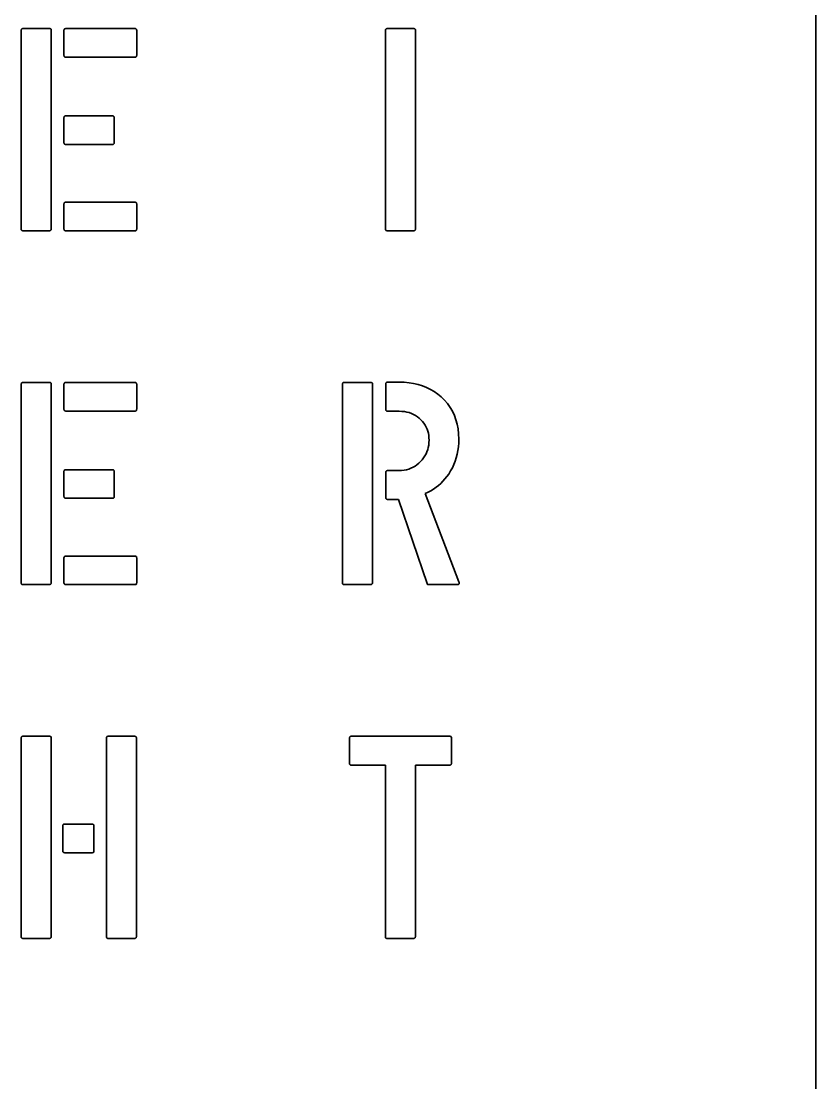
# Model space of a CAD drawing. Extents: x 10 to 410, y -69 to 348.
# Drawn here: x 331.4 to 410, y 36.7 to 141.7 of the extents above; entities that cross this region are included whole.
import ezdxf

# ---------------------------------------------------------------- set-up
doc = ezdxf.new("R2010")
doc.units = 0

msp = doc.modelspace()

# ---------------------------------------------------------------- linework, layer by layer
at = {"color": 7, "lineweight": 35}
msp.add_line((410, -51.5), (410, 348.5), dxfattribs=at)
at = {"color": 7, "lineweight": 35, "ltscale": 0.000951}
for p, q in [((331.350006, 140.800003), (331.351715, 140.837997)), ((335.578583, 140.800003), (335.580292, 140.837997)), ((342.578583, 141), (342.616577, 140.998291)), ((367.399994, 140.800003), (367.401703, 140.837997)), ((335.580292, 138.33342), (335.578583, 138.371429)), ((340.350006, 132.371429), (340.388, 132.36972)), ((335.578583, 132.171432), (335.580292, 132.209427)), ((335.580292, 129.704849), (335.578583, 129.742859)), ((335.578583, 123.628571), (335.580292, 123.666565)), ((342.578583, 123.828568), (342.616577, 123.826859)), ((334.159424, 121.001999), (334.121429, 121)), ((334.321442, 121.199997), (334.319427, 121.162003)), ((335.580292, 121.162003), (335.578583, 121.199997)), ((370.209412, 121.001999), (370.171417, 121)), ((370.371429, 121.199997), (370.369446, 121.162003)), ((331.350006, 105.800003), (331.351715, 105.837997)), ((335.578583, 105.800003), (335.580292, 105.837997)), ((342.578583, 106), (342.616577, 105.998291)), ((363.149994, 105.800003), (363.151703, 105.837997)), ((367.597717, 106.026566), (367.635712, 106.02858)), ((335.580292, 103.33342), (335.578583, 103.371429)), ((367.437683, 103.304855), (367.435699, 103.34285)), ((367.635712, 103.142853), (367.597717, 103.144852)), ((335.578583, 97.171432), (335.580292, 97.209427)), ((340.350006, 97.371429), (340.388, 97.36972)), ((367.597717, 97.283707), (367.635712, 97.285721)), ((335.580292, 94.704849), (335.578583, 94.742859)), ((367.437683, 94.590576), (367.435699, 94.628571)), ((367.635712, 94.428574), (367.597717, 94.430573)), ((335.578583, 88.628571), (335.580292, 88.666565)), ((342.578583, 88.828568), (342.616577, 88.826859)), ((334.321411, 86.199997), (334.319427, 86.162003)), ((335.580292, 86.162003), (335.578583, 86.199997)), ((366.121399, 86.199997), (366.119446, 86.162003)), ((331.549988, 86), (331.511993, 86.001709)), ((334.159424, 86.001999), (334.121429, 86)), ((363.349976, 86), (363.311981, 86.001709)), ((365.959412, 86.001999), (365.921417, 86)), ((331.350006, 70.800003), (331.351715, 70.837997)), ((339.778564, 70.800003), (339.780273, 70.837997)), ((363.850006, 70.800003), (363.851715, 70.837997)), ((373.93573, 68.34285), (373.933716, 68.304855)), ((364.049988, 68.142853), (364.011993, 68.144577)), ((373.773712, 68.144852), (373.735718, 68.142853)), ((335.464264, 62.114288), (335.466003, 62.152283)), ((338.350006, 62.314285), (338.388, 62.312576)), ((335.466003, 59.64772), (335.464264, 59.685715)), ((331.549988, 51), (331.511993, 51.001709)), ((334.159424, 51.001999), (334.121429, 51)), ((334.321411, 51.199997), (334.319427, 51.162003)), ((342.75, 51.199997), (342.747986, 51.162003)), ((367.592865, 51), (367.554871, 51.001709)), ((370.364288, 51.199997), (370.362305, 51.162003))]:
    msp.add_line(p, q, dxfattribs=at)
at = {"color": 7, "lineweight": 35, "ltscale": 0.490714}
for p, q in [((331.350006, 121.171432), (331.350006, 140.800003)), ((367.399994, 121.171432), (367.399994, 140.800003)), ((331.350006, 86.171432), (331.350006, 105.800003)), ((363.149994, 86.171432), (363.149994, 105.800003)), ((331.350006, 51.171432), (331.350006, 70.800003)), ((339.778564, 51.171432), (339.778564, 70.800003))]:
    msp.add_line(p, q, dxfattribs=at)
at = {"color": 7, "lineweight": 35, "ltscale": 0.00086}
for p, q in [((331.351715, 140.837997), (331.356873, 140.871994)), ((335.580292, 140.837997), (335.585449, 140.871994)), ((342.616577, 140.998291), (342.650574, 140.993149)), ((367.401703, 140.837997), (367.40686, 140.871994)), ((335.585449, 138.299423), (335.580292, 138.33342)), ((340.388, 132.36972), (340.421997, 132.364578)), ((335.580292, 132.209427), (335.585449, 132.243423)), ((335.585449, 129.670853), (335.580292, 129.704849)), ((335.580292, 123.666565), (335.585449, 123.700577)), ((342.616577, 123.826859), (342.650574, 123.821716)), ((331.511993, 121.001709), (331.477997, 121.006851)), ((335.585449, 121.128006), (335.580292, 121.162003)), ((367.562012, 121.001709), (367.528015, 121.006851)), ((331.351715, 105.837997), (331.356873, 105.871994)), ((335.580292, 105.837997), (335.585419, 105.871994)), ((342.616577, 105.998291), (342.650574, 105.993149)), ((363.151703, 105.837997), (363.15686, 105.871994)), ((335.585419, 103.299423), (335.580292, 103.33342)), ((335.580292, 97.209427), (335.585419, 97.243423)), ((340.388, 97.36972), (340.421997, 97.364578)), ((335.585419, 94.670853), (335.580292, 94.704849)), ((335.580292, 88.666565), (335.585419, 88.700577)), ((342.616577, 88.826859), (342.650574, 88.821716)), ((335.585419, 86.128006), (335.580292, 86.162003)), ((331.511993, 86.001709), (331.477997, 86.006851)), ((363.311981, 86.001709), (363.277985, 86.006851)), ((331.351715, 70.837997), (331.356842, 70.871994)), ((339.780273, 70.837997), (339.785431, 70.871994)), ((363.851715, 70.837997), (363.856873, 70.871994)), ((364.011993, 68.144577), (363.977997, 68.149719)), ((335.466003, 62.152283), (335.47113, 62.186279)), ((338.388, 62.312576), (338.421997, 62.307434)), ((335.47113, 59.613708), (335.466003, 59.64772)), ((331.511993, 51.001709), (331.477997, 51.006851)), ((339.940552, 51.001709), (339.906555, 51.006851)), ((367.554871, 51.001709), (367.520874, 51.006851))]:
    msp.add_line(p, q, dxfattribs=at)
at = {"color": 7, "lineweight": 35, "ltscale": 0.00078}
for p, q in [((331.356873, 140.871994), (331.365448, 140.901993)), ((335.585449, 140.871994), (335.593994, 140.901993)), ((342.650574, 140.993149), (342.680573, 140.984573)), ((367.40686, 140.871994), (367.415405, 140.901993)), ((335.593994, 138.269424), (335.585449, 138.299423)), ((335.585449, 132.243423), (335.593994, 132.273422)), ((335.593994, 129.640854), (335.585449, 129.670853)), ((335.585449, 123.700577), (335.593994, 123.730576)), ((342.650574, 123.821716), (342.680573, 123.813141)), ((331.477997, 121.006851), (331.447998, 121.015427)), ((335.593994, 121.098007), (335.585449, 121.128006)), ((331.356873, 105.871994), (331.365417, 105.901993)), ((335.585419, 105.871994), (335.593994, 105.901993)), ((342.650574, 105.993149), (342.680573, 105.984573)), ((363.15686, 105.871994), (363.165405, 105.901993)), ((335.593994, 103.269424), (335.585419, 103.299423)), ((335.585419, 97.243423), (335.593994, 97.273422)), ((335.593994, 94.640854), (335.585419, 94.670853)), ((335.585419, 88.700577), (335.593994, 88.730576)), ((342.650574, 88.821716), (342.680573, 88.813141)), ((335.593994, 86.098007), (335.585419, 86.128006)), ((331.477997, 86.006851), (331.447998, 86.015427)), ((363.277985, 86.006851), (363.247986, 86.015427)), ((331.356842, 70.871994), (331.365417, 70.901993)), ((339.785431, 70.871994), (339.794006, 70.901993)), ((363.856873, 70.871994), (363.865417, 70.901993)), ((363.977997, 68.149719), (363.947998, 68.158279)), ((335.47113, 62.186279), (335.479706, 62.216293)), ((338.421997, 62.307434), (338.451996, 62.298859)), ((335.479706, 59.58371), (335.47113, 59.613708)), ((331.477997, 51.006851), (331.447998, 51.015427))]:
    msp.add_line(p, q, dxfattribs=at)
at = {"color": 7, "lineweight": 35, "ltscale": 0.000716}
for p, q in [((331.365448, 140.901993), (331.377441, 140.927994)), ((335.593994, 140.901993), (335.606018, 140.927994)), ((367.415405, 140.901993), (367.427429, 140.927994)), ((335.606018, 138.243423), (335.593994, 138.269424)), ((340.452026, 132.356003), (340.478027, 132.343994)), ((335.593994, 132.273422), (335.606018, 132.299423)), ((335.606018, 129.614853), (335.593994, 129.640854)), ((335.593994, 123.730576), (335.606018, 123.756577)), ((331.447998, 121.015427), (331.421997, 121.027435)), ((335.606018, 121.072006), (335.593994, 121.098007)), ((367.497986, 121.015427), (367.471985, 121.027435)), ((331.365417, 105.901993), (331.377411, 105.927994)), ((335.593994, 105.901993), (335.605988, 105.927994)), ((342.680573, 105.984573), (342.706573, 105.97258)), ((363.165405, 105.901993), (363.177429, 105.927994)), ((335.605988, 103.243423), (335.593994, 103.269424)), ((335.593994, 97.273422), (335.605988, 97.299423)), ((340.452026, 97.356003), (340.478027, 97.343994)), ((335.605988, 94.614853), (335.593994, 94.640854)), ((335.593994, 88.730576), (335.605988, 88.756577)), ((342.680573, 88.813141), (342.706573, 88.801147)), ((331.447998, 86.015427), (331.421997, 86.027435)), ((335.605988, 86.072006), (335.593994, 86.098007)), ((363.247986, 86.015427), (363.221985, 86.027435)), ((331.365417, 70.901993), (331.377411, 70.927994)), ((339.794006, 70.901993), (339.806, 70.927994)), ((363.865417, 70.901993), (363.877441, 70.927994)), ((363.947998, 68.158279), (363.921997, 68.170288)), ((338.451996, 62.298859), (338.477997, 62.28685)), ((335.491699, 59.557709), (335.479706, 59.58371)), ((331.447998, 51.015427), (331.421997, 51.027435)), ((339.876587, 51.015427), (339.850586, 51.027435)), ((367.490845, 51.015427), (367.464844, 51.027435))]:
    msp.add_line(p, q, dxfattribs=at)
at = {"color": 7, "lineweight": 35, "ltscale": 0.000672}
for p, q in [((331.377441, 140.927994), (331.392853, 140.949997)), ((335.606018, 140.927994), (335.621429, 140.949997)), ((367.427429, 140.927994), (367.442871, 140.949997)), ((335.621429, 138.22142), (335.606018, 138.243423)), ((335.606018, 132.299423), (335.621429, 132.321426)), ((335.621429, 129.59285), (335.606018, 129.614853)), ((331.421997, 121.027435), (331.399994, 121.042862)), ((335.621429, 121.050003), (335.606018, 121.072006)), ((331.377411, 105.927994), (331.392853, 105.949997)), ((335.605988, 105.927994), (335.621429, 105.949997)), ((342.706573, 105.97258), (342.728577, 105.957138)), ((363.177429, 105.927994), (363.192841, 105.949997)), ((335.621429, 103.22142), (335.605988, 103.243423)), ((335.605988, 97.299423), (335.621429, 97.321426)), ((335.621429, 94.59285), (335.605988, 94.614853)), ((335.605988, 88.756577), (335.621429, 88.778564)), ((342.706573, 88.801147), (342.728577, 88.785721)), ((331.421997, 86.027435), (331.399994, 86.042862)), ((335.621429, 86.050003), (335.605988, 86.072006)), ((331.377411, 70.927994), (331.392853, 70.949997)), ((339.806, 70.927994), (339.821411, 70.949997)), ((363.877441, 70.927994), (363.892853, 70.949997)), ((335.491699, 62.242279), (335.507141, 62.264282)), ((338.477997, 62.28685), (338.5, 62.271423)), ((335.507141, 59.535721), (335.491699, 59.557709)), ((331.421997, 51.027435), (331.399994, 51.042862)), ((339.850586, 51.027435), (339.828552, 51.042862))]:
    msp.add_line(p, q, dxfattribs=at)
at = {"color": 7, "lineweight": 35, "ltscale": 0.000652}
for p, q in [((331.392853, 140.949997), (331.411713, 140.968002)), ((335.621429, 140.949997), (335.640289, 140.968002)), ((342.728577, 140.957138), (342.746582, 140.938278)), ((367.442871, 140.949997), (367.461731, 140.968002)), ((335.640289, 138.20343), (335.621429, 138.22142)), ((335.621429, 132.321426), (335.640289, 132.339432)), ((340.5, 132.328568), (340.518005, 132.309708)), ((335.640289, 129.57486), (335.621429, 129.59285)), ((335.621429, 123.778564), (335.640289, 123.79657)), ((342.728577, 123.785721), (342.746582, 123.766861)), ((335.640289, 121.031998), (335.621429, 121.050003)), ((367.450012, 121.042862), (367.432007, 121.061722)), ((331.392853, 105.949997), (331.411713, 105.968002)), ((335.621429, 105.949997), (335.640289, 105.968002)), ((342.728577, 105.957138), (342.746582, 105.938278)), ((363.192841, 105.949997), (363.211731, 105.968002)), ((335.640289, 103.20343), (335.621429, 103.22142)), ((335.621429, 97.321426), (335.640289, 97.339432)), ((340.5, 97.328568), (340.518005, 97.309708)), ((335.640289, 94.57486), (335.621429, 94.59285)), ((335.621429, 88.778564), (335.640289, 88.79657)), ((342.728577, 88.785721), (342.746582, 88.766861)), ((331.399994, 86.042862), (331.381989, 86.061722)), ((335.640289, 86.031998), (335.621429, 86.050003)), ((363.200012, 86.042862), (363.182007, 86.061722)), ((331.392853, 70.949997), (331.411713, 70.968002)), ((339.821411, 70.949997), (339.840271, 70.968002)), ((363.892853, 70.949997), (363.911743, 70.968002)), ((363.900024, 68.185715), (363.882019, 68.204575)), ((335.507141, 62.264282), (335.526001, 62.282288)), ((338.5, 62.271423), (338.518005, 62.252579)), ((335.526001, 59.517715), (335.507141, 59.535721)), ((331.399994, 51.042862), (331.381989, 51.061722)), ((367.442871, 51.042862), (367.424866, 51.061722))]:
    msp.add_line(p, q, dxfattribs=at)
at = {"color": 7, "lineweight": 35, "ltscale": 0.000658}
for p, q in [((331.411713, 140.968002), (331.43399, 140.981995)), ((335.640289, 140.968002), (335.662567, 140.981995)), ((342.746582, 140.938278), (342.76059, 140.916)), ((367.461731, 140.968002), (367.484009, 140.981995)), ((335.662567, 138.189423), (335.640289, 138.20343)), ((335.640289, 132.339432), (335.662567, 132.353424)), ((340.518005, 132.309708), (340.532013, 132.28743)), ((335.662567, 129.560852), (335.640289, 129.57486)), ((335.640289, 123.79657), (335.662567, 123.810577)), ((342.746582, 123.766861), (342.76059, 123.744568)), ((331.382019, 121.061722), (331.368011, 121.084)), ((335.662567, 121.018005), (335.640289, 121.031998)), ((367.432007, 121.061722), (367.417969, 121.084)), ((331.411713, 105.968002), (331.43399, 105.981995)), ((335.640289, 105.968002), (335.662567, 105.981995)), ((342.746582, 105.938278), (342.76059, 105.916)), ((363.211731, 105.968002), (363.234009, 105.981995)), ((335.662567, 103.189423), (335.640289, 103.20343)), ((335.640289, 97.339432), (335.662567, 97.353424)), ((340.518005, 97.309708), (340.532013, 97.28743)), ((335.662567, 94.560852), (335.640289, 94.57486)), ((335.640289, 88.79657), (335.662567, 88.810577)), ((342.746582, 88.766861), (342.76059, 88.744568)), ((331.381989, 86.061722), (331.367981, 86.084)), ((335.662567, 86.018005), (335.640289, 86.031998)), ((363.182007, 86.061722), (363.167969, 86.084)), ((331.411713, 70.968002), (331.43399, 70.981995)), ((339.840271, 70.968002), (339.862549, 70.981995)), ((363.911743, 70.968002), (363.934021, 70.981995)), ((363.882019, 68.204575), (363.867981, 68.226852)), ((335.526001, 62.282288), (335.548279, 62.29628)), ((338.518005, 62.252579), (338.531982, 62.230286)), ((335.548279, 59.503708), (335.526001, 59.517715)), ((331.381989, 51.061722), (331.367981, 51.084)), ((339.810577, 51.061722), (339.79657, 51.084)), ((367.424866, 51.061722), (367.410858, 51.084))]:
    msp.add_line(p, q, dxfattribs=at)
at = {"color": 7, "lineweight": 35, "ltscale": 0.00069}
for p, q in [((331.43399, 140.981995), (331.459717, 140.992004)), ((335.662567, 140.981995), (335.688293, 140.992004)), ((335.688293, 138.179428), (335.662567, 138.189423)), ((335.662567, 132.353424), (335.688293, 132.363434)), ((340.532013, 132.28743), (340.542023, 132.261719)), ((335.688293, 129.550858), (335.662567, 129.560852)), ((335.662567, 123.810577), (335.688293, 123.820572)), ((331.368011, 121.084), (331.358002, 121.109711)), ((335.688293, 121.007996), (335.662567, 121.018005)), ((331.43399, 105.981995), (331.459717, 105.992004)), ((335.662567, 105.981995), (335.688293, 105.992004)), ((335.688293, 103.179428), (335.662567, 103.189423)), ((335.662567, 97.353424), (335.688293, 97.363434)), ((340.532013, 97.28743), (340.542023, 97.261719)), ((335.688293, 94.550858), (335.662567, 94.560852)), ((335.662567, 88.810577), (335.688293, 88.820572)), ((335.688293, 86.007996), (335.662567, 86.018005)), ((331.43399, 70.981995), (331.459717, 70.992004)), ((339.862549, 70.981995), (339.888275, 70.992004)), ((363.867981, 68.226852), (363.858002, 68.252579)), ((338.531982, 62.230286), (338.541992, 62.204575)), ((339.79657, 51.084), (339.78656, 51.109711)), ((367.410858, 51.084), (367.400848, 51.109711))]:
    msp.add_line(p, q, dxfattribs=at)
at = {"color": 7, "lineweight": 35, "ltscale": 0.000744}
for p, q in [((331.459717, 140.992004), (331.488861, 140.998001)), ((335.688293, 140.992004), (335.717438, 140.998001)), ((342.770569, 140.890289), (342.776611, 140.861145)), ((367.509705, 140.992004), (367.538849, 140.998001)), ((335.717438, 138.173431), (335.688293, 138.179428)), ((335.688293, 132.363434), (335.717438, 132.369431)), ((340.542023, 132.261719), (340.548035, 132.232574)), ((335.717438, 129.544861), (335.688293, 129.550858)), ((335.688293, 123.820572), (335.717438, 123.826569)), ((342.770569, 123.718857), (342.776611, 123.689713)), ((331.358002, 121.109711), (331.35199, 121.138855)), ((335.717438, 121.001999), (335.688293, 121.007996)), ((367.40799, 121.109711), (367.401978, 121.138855)), ((331.459717, 105.992004), (331.488861, 105.998001)), ((342.770569, 105.890289), (342.776581, 105.861145)), ((363.259705, 105.992004), (363.288849, 105.998001)), ((340.542023, 97.261719), (340.548035, 97.232574)), ((342.770569, 88.718857), (342.776581, 88.689713)), ((331.358002, 86.109711), (331.35199, 86.138855)), ((363.15799, 86.109711), (363.151978, 86.138855)), ((331.459717, 70.992004), (331.488861, 70.998001)), ((339.888275, 70.992004), (339.917419, 70.998001)), ((363.959717, 70.992004), (363.988861, 70.998001)), ((363.858002, 68.252579), (363.85199, 68.281708)), ((335.573975, 62.30629), (335.603119, 62.312286)), ((338.541992, 62.204575), (338.548004, 62.17543)), ((335.603119, 59.487717), (335.573975, 59.493713)), ((331.358002, 51.109711), (331.35199, 51.138855)), ((339.78656, 51.109711), (339.780579, 51.138855)), ((367.400848, 51.109711), (367.394836, 51.138855))]:
    msp.add_line(p, q, dxfattribs=at)
at = {"color": 7, "lineweight": 35, "ltscale": 0.000816}
for p, q in [((331.488861, 140.998001), (331.521423, 141)), ((334.149994, 141), (334.182587, 140.998566)), ((335.717438, 140.998001), (335.75, 141)), ((342.776611, 140.861145), (342.778564, 140.828568)), ((367.538849, 140.998001), (367.571411, 141)), ((335.75, 138.171432), (335.717438, 138.173431)), ((335.717438, 132.369431), (335.75, 132.371429)), ((340.548035, 132.232574), (340.550018, 132.199997)), ((335.75, 129.542862), (335.717438, 129.544861)), ((335.717438, 123.826569), (335.75, 123.828568)), ((342.776611, 123.689713), (342.778564, 123.65715)), ((331.35199, 121.138855), (331.350006, 121.171432)), ((335.75, 121), (335.717438, 121.001999)), ((367.401978, 121.138855), (367.399994, 121.171432)), ((331.488861, 105.998001), (331.521423, 106)), ((334.149994, 106), (334.182587, 105.998566)), ((335.717407, 105.998001), (335.75, 106)), ((342.776581, 105.861145), (342.778564, 105.828568)), ((363.288849, 105.998001), (363.321411, 106)), ((335.75, 103.171432), (335.717407, 103.173431)), ((335.717407, 97.369431), (335.75, 97.371429)), ((340.548035, 97.232574), (340.549988, 97.199997)), ((335.75, 94.542862), (335.717407, 94.544861)), ((335.717407, 88.826569), (335.75, 88.828568)), ((342.776581, 88.689713), (342.778564, 88.65715)), ((331.35199, 86.138855), (331.350006, 86.171432)), ((363.151978, 86.138855), (363.149994, 86.171432)), ((335.75, 86), (335.717407, 86.001999)), ((331.488861, 70.998001), (331.521423, 71)), ((339.917419, 70.998001), (339.950012, 71)), ((342.578552, 71), (342.611145, 70.998566)), ((363.988861, 70.998001), (364.021423, 71)), ((373.764282, 71), (373.796875, 70.998566)), ((363.85199, 68.281708), (363.850006, 68.314285)), ((335.603119, 62.312286), (335.635712, 62.314285)), ((338.548004, 62.17543), (338.549988, 62.142853)), ((335.635712, 59.485718), (335.603119, 59.487717)), ((331.35199, 51.138855), (331.350006, 51.171432)), ((339.780579, 51.138855), (339.778564, 51.171432)), ((367.394836, 51.138855), (367.392853, 51.171432))]:
    msp.add_line(p, q, dxfattribs=at)
at = {"color": 7, "lineweight": 35, "ltscale": 0.065714}
for p, q in [((331.521423, 141), (334.149994, 141)), ((331.521423, 106), (334.149994, 106)), ((331.521423, 71), (334.149994, 71)), ((339.950012, 71), (342.578552, 71))]:
    msp.add_line(p, q, dxfattribs=at)
at = {"color": 7, "lineweight": 35, "ltscale": 0.000736}
for p, q in [((334.182587, 140.998566), (334.211731, 140.994278)), ((370.232574, 140.998566), (370.261719, 140.994278)), ((340.548584, 129.681717), (340.544312, 129.652573)), ((334.182587, 105.998566), (334.211731, 105.994278)), ((340.548584, 94.681717), (340.544312, 94.652573)), ((334.182556, 70.998566), (334.2117, 70.994278)), ((342.611145, 70.998566), (342.640289, 70.994278)), ((373.796875, 70.998566), (373.825989, 70.994278))]:
    msp.add_line(p, q, dxfattribs=at)
at = {"color": 7, "lineweight": 35, "ltscale": 0.000667}
for p, q in [((334.211731, 140.994278), (334.237427, 140.987137)), ((370.261719, 140.994278), (370.287415, 140.987137)), ((342.772858, 138.281143), (342.765717, 138.255432)), ((340.544312, 129.652573), (340.53717, 129.626862)), ((342.772858, 121.109711), (342.765717, 121.084)), ((334.211731, 105.994278), (334.237427, 105.987137)), ((366.011719, 105.994278), (366.037415, 105.987137)), ((342.772858, 103.281143), (342.765717, 103.255432)), ((340.544312, 94.652573), (340.53714, 94.626862)), ((342.772858, 86.109711), (342.765717, 86.084)), ((334.2117, 70.994278), (334.237427, 70.987137)), ((342.640289, 70.994278), (342.666016, 70.987137)), ((373.825989, 70.994278), (373.851715, 70.987137)), ((338.544281, 59.595428), (338.53714, 59.569717))]:
    msp.add_line(p, q, dxfattribs=at)
at = {"color": 7, "lineweight": 35, "ltscale": 0.00061}
for p, q in [((334.237427, 140.987137), (334.259705, 140.977142)), ((370.287415, 140.987137), (370.309692, 140.977142)), ((342.765717, 121.084), (342.755737, 121.061722)), ((334.237427, 105.987137), (334.259705, 105.977142)), ((366.037415, 105.987137), (366.059692, 105.977142)), ((342.765717, 86.084), (342.755737, 86.061722)), ((334.237427, 70.987137), (334.259705, 70.977142)), ((342.666016, 70.987137), (342.688293, 70.977142)), ((373.851715, 70.987137), (373.873993, 70.977142))]:
    msp.add_line(p, q, dxfattribs=at)
at = {"color": 7, "lineweight": 35, "ltscale": 0.000571}
for p, q in [((334.259705, 140.977142), (334.278564, 140.964279)), ((370.309692, 140.977142), (370.328552, 140.964279)), ((342.755737, 138.233139), (342.742859, 138.214279)), ((340.527161, 129.604568), (340.514282, 129.585709)), ((342.755737, 121.061722), (342.742859, 121.042862)), ((334.259705, 105.977142), (334.278564, 105.964279)), ((366.059692, 105.977142), (366.078552, 105.964279)), ((342.755737, 103.233139), (342.742859, 103.214279)), ((340.527161, 94.604568), (340.514282, 94.585709)), ((342.755737, 86.061722), (342.742859, 86.042862)), ((334.259705, 70.977142), (334.278564, 70.964279)), ((342.688293, 70.977142), (342.707153, 70.964279)), ((373.873993, 70.977142), (373.892853, 70.964279)), ((338.527161, 59.547424), (338.514282, 59.528564))]:
    msp.add_line(p, q, dxfattribs=at)
at = {"color": 7, "lineweight": 35, "ltscale": 0.000551}
for p, q in [((334.278564, 140.964279), (334.294006, 140.948578)), ((370.328552, 140.964279), (370.343994, 140.948578)), ((334.278564, 105.964279), (334.294006, 105.948578)), ((366.078552, 105.964279), (366.093994, 105.948578)), ((334.278564, 70.964279), (334.294006, 70.948578)), ((342.707153, 70.964279), (342.722595, 70.948578)), ((373.892853, 70.964279), (373.908295, 70.948578))]:
    msp.add_line(p, q, dxfattribs=at)
at = {"color": 7, "lineweight": 35, "ltscale": 0.000553}
for p, q in [((334.294006, 140.948578), (334.306, 140.930008)), ((370.343994, 140.948578), (370.355988, 140.930008)), ((340.498596, 129.570282), (340.480011, 129.558289)), ((334.294006, 105.948578), (334.306, 105.930008)), ((366.093994, 105.948578), (366.105988, 105.930008)), ((340.498596, 94.570282), (340.480011, 94.558289)), ((334.294006, 70.948578), (334.306, 70.930008)), ((373.908295, 70.948578), (373.920288, 70.930008))]:
    msp.add_line(p, q, dxfattribs=at)
at = {"color": 7, "lineweight": 35, "ltscale": 0.000577}
for p, q in [((334.306, 140.930008), (334.314575, 140.908569)), ((370.355988, 140.930008), (370.364563, 140.908569)), ((342.708557, 138.186859), (342.687134, 138.178284)), ((342.708557, 121.015427), (342.687134, 121.006851)), ((334.306, 105.930008), (334.314575, 105.908569)), ((366.105988, 105.930008), (366.114563, 105.908569)), ((342.708557, 103.186859), (342.687134, 103.178284)), ((342.708557, 86.015427), (342.687134, 86.006851)), ((334.306, 70.930008), (334.314545, 70.908569)), ((342.734558, 70.930008), (342.743134, 70.908569)), ((373.920288, 70.930008), (373.928833, 70.908569)), ((338.47998, 59.501144), (338.458557, 59.492569))]:
    msp.add_line(p, q, dxfattribs=at)
at = {"color": 7, "lineweight": 35, "ltscale": 0.00062}
for p, q in [((334.314575, 140.908569), (334.319733, 140.884293)), ((370.364563, 140.908569), (370.36969, 140.884293)), ((342.687134, 138.178284), (342.662872, 138.173141)), ((342.687134, 121.006851), (342.662872, 121.001709)), ((334.314575, 105.908569), (334.319702, 105.884293)), ((366.114563, 105.908569), (366.11969, 105.884293)), ((342.687134, 103.178284), (342.662872, 103.173141)), ((340.458557, 94.549713), (340.434296, 94.544571)), ((342.687134, 86.006851), (342.662872, 86.001709)), ((334.314545, 70.908569), (334.319702, 70.884293)), ((342.743134, 70.908569), (342.748291, 70.884293)), ((338.458557, 59.492569), (338.434296, 59.487427))]:
    msp.add_line(p, q, dxfattribs=at)
at = {"color": 7, "lineweight": 35, "ltscale": 0.00068}
for p, q in [((334.319733, 140.884293), (334.321442, 140.857147)), ((370.36969, 140.884293), (370.371429, 140.857147)), ((342.662872, 138.173141), (342.635742, 138.171432)), ((340.434326, 129.544571), (340.407166, 129.542862)), ((342.662872, 121.001709), (342.635742, 121)), ((334.319702, 105.884293), (334.321411, 105.857147)), ((366.11969, 105.884293), (366.121399, 105.857147)), ((342.662872, 103.173141), (342.635742, 103.171432)), ((340.434296, 94.544571), (340.407166, 94.542862)), ((342.662872, 86.001709), (342.635742, 86)), ((334.319702, 70.884293), (334.321411, 70.857147)), ((342.748291, 70.884293), (342.75, 70.857147)), ((373.934021, 70.884293), (373.93573, 70.857147)), ((338.434296, 59.487427), (338.407166, 59.485718))]:
    msp.add_line(p, q, dxfattribs=at)
at = {"color": 7, "lineweight": 35, "ltscale": 0.491429}
for p, q in [((334.321442, 140.857147), (334.321442, 121.199997)), ((370.371429, 140.857147), (370.371429, 121.199997)), ((334.321411, 105.857147), (334.321411, 86.199997)), ((366.121399, 105.857147), (366.121399, 86.199997)), ((334.321411, 70.857147), (334.321411, 51.199997)), ((342.75, 70.857147), (342.75, 51.199997))]:
    msp.add_line(p, q, dxfattribs=at)
at = {"color": 7, "lineweight": 35, "ltscale": 0.060714}
for p, q in [((335.578583, 138.371429), (335.578583, 140.800003)), ((335.578583, 129.742859), (335.578583, 132.171432)), ((335.578583, 121.199997), (335.578583, 123.628571)), ((335.578583, 103.371429), (335.578583, 105.800003)), ((335.578583, 94.742859), (335.578583, 97.171432)), ((335.578583, 86.199997), (335.578583, 88.628571)), ((335.464264, 59.685715), (335.464264, 62.114288))]:
    msp.add_line(p, q, dxfattribs=at)
at = {"color": 7, "lineweight": 35, "ltscale": 0.170715}
for p, q in [((335.75, 141), (342.578583, 141)), ((335.75, 123.828568), (342.578583, 123.828568)), ((335.75, 106), (342.578583, 106)), ((335.75, 88.828568), (342.578583, 88.828568))]:
    msp.add_line(p, q, dxfattribs=at)
at = {"color": 7, "lineweight": 35, "ltscale": 0.000717}
for p, q in [((342.680573, 140.984573), (342.706604, 140.97258)), ((342.680573, 123.813141), (342.706604, 123.801147))]:
    msp.add_line(p, q, dxfattribs=at)
at = {"color": 7, "lineweight": 35, "ltscale": 0.000671}
for p, q in [((342.706604, 140.97258), (342.728577, 140.957138)), ((340.478027, 132.343994), (340.5, 132.328568)), ((335.606018, 123.756577), (335.621429, 123.778564)), ((342.706604, 123.801147), (342.728577, 123.785721)), ((367.471985, 121.027435), (367.450012, 121.042862)), ((340.478027, 97.343994), (340.5, 97.328568)), ((363.221985, 86.027435), (363.200012, 86.042862)), ((363.921997, 68.170288), (363.900024, 68.185715)), ((367.464844, 51.027435), (367.442871, 51.042862))]:
    msp.add_line(p, q, dxfattribs=at)
at = {"color": 7, "lineweight": 35, "ltscale": 0.000689}
for p, q in [((342.76059, 140.916), (342.770569, 140.890289)), ((367.484009, 140.981995), (367.509705, 140.992004)), ((342.76059, 123.744568), (342.770569, 123.718857)), ((367.417969, 121.084), (367.40799, 121.109711)), ((342.76059, 105.916), (342.770569, 105.890289)), ((363.234009, 105.981995), (363.259705, 105.992004)), ((342.76059, 88.744568), (342.770569, 88.718857)), ((331.367981, 86.084), (331.358002, 86.109711)), ((363.167969, 86.084), (363.15799, 86.109711)), ((363.934021, 70.981995), (363.959717, 70.992004)), ((335.548279, 62.29628), (335.573975, 62.30629)), ((335.573975, 59.493713), (335.548279, 59.503708)), ((331.367981, 51.084), (331.358002, 51.109711))]:
    msp.add_line(p, q, dxfattribs=at)
at = {"color": 7, "lineweight": 35, "ltscale": 0.062143}
for p, q in [((342.778564, 140.828568), (342.778564, 138.34285)), ((340.550018, 132.199997), (340.550018, 129.714279)), ((342.778564, 123.65715), (342.778564, 121.171432)), ((342.778564, 105.828568), (342.778564, 103.34285)), ((367.435699, 103.34285), (367.435699, 105.828568)), ((340.549988, 97.199997), (340.549988, 94.714279)), ((342.778564, 88.65715), (342.778564, 86.171432)), ((363.850006, 68.314285), (363.850006, 70.800003)), ((338.549988, 62.142853), (338.549988, 59.65715))]:
    msp.add_line(p, q, dxfattribs=at)
at = {"color": 7, "lineweight": 35, "ltscale": 0.065715}
for p, q in [((367.571411, 141), (370.200012, 141)), ((363.321411, 106), (365.950012, 106))]:
    msp.add_line(p, q, dxfattribs=at)
at = {"color": 7, "lineweight": 35, "ltscale": 0.000815}
for p, q in [((370.200012, 141), (370.232574, 140.998566)), ((342.778564, 138.34285), (342.777161, 138.310287)), ((340.550018, 129.714279), (340.548584, 129.681717)), ((342.778564, 121.171432), (342.777161, 121.138855)), ((342.778564, 103.34285), (342.777161, 103.310287)), ((340.549988, 94.714279), (340.548584, 94.681717)), ((342.778564, 86.171432), (342.777161, 86.138855)), ((334.149994, 71), (334.182556, 70.998566)), ((338.549988, 59.65715), (338.548584, 59.624573))]:
    msp.add_line(p, q, dxfattribs=at)
at = {"color": 7, "lineweight": 35, "ltscale": 0.172144}
for p, q in [((342.635742, 138.171432), (335.75, 138.171432)), ((342.635742, 121), (335.75, 121)), ((342.635742, 103.171432), (335.75, 103.171432)), ((342.635742, 86), (335.75, 86))]:
    msp.add_line(p, q, dxfattribs=at)
at = {"color": 7, "lineweight": 35, "ltscale": 0.000554}
for p, q in [((342.727173, 138.198853), (342.708557, 138.186859)), ((342.727173, 121.027435), (342.708557, 121.015427)), ((342.727173, 103.198853), (342.708557, 103.186859)), ((342.727173, 86.027435), (342.708557, 86.015427)), ((338.498596, 59.513138), (338.47998, 59.501144))]:
    msp.add_line(p, q, dxfattribs=at)
at = {"color": 7, "lineweight": 35, "ltscale": 0.00055}
for p, q in [((342.742859, 138.214279), (342.727173, 138.198853)), ((340.514282, 129.585709), (340.498596, 129.570282)), ((342.742859, 121.042862), (342.727173, 121.027435)), ((342.742859, 103.214279), (342.727173, 103.198853)), ((340.514282, 94.585709), (340.498596, 94.570282)), ((342.742859, 86.042862), (342.727173, 86.027435)), ((338.514282, 59.528564), (338.498596, 59.513138))]:
    msp.add_line(p, q, dxfattribs=at)
at = {"color": 7, "lineweight": 35, "ltscale": 0.000611}
for p, q in [((342.765717, 138.255432), (342.755737, 138.233139)), ((340.53717, 129.626862), (340.527161, 129.604568)), ((342.765717, 103.255432), (342.755737, 103.233139)), ((340.53714, 94.626862), (340.527161, 94.604568)), ((338.53714, 59.569717), (338.527161, 59.547424))]:
    msp.add_line(p, q, dxfattribs=at)
at = {"color": 7, "lineweight": 35, "ltscale": 0.000737}
for p, q in [((342.777161, 138.310287), (342.772858, 138.281143)), ((342.777161, 121.138855), (342.772858, 121.109711)), ((365.982544, 105.998566), (366.011719, 105.994278)), ((342.777161, 103.310287), (342.772858, 103.281143)), ((342.777161, 86.138855), (342.772858, 86.109711)), ((338.548584, 59.624573), (338.544281, 59.595428))]:
    msp.add_line(p, q, dxfattribs=at)
at = {"color": 7, "lineweight": 35, "ltscale": 0.115}
for p, q in [((335.75, 132.371429), (340.350006, 132.371429)), ((335.75, 97.371429), (340.350006, 97.371429))]:
    msp.add_line(p, q, dxfattribs=at)
at = {"color": 7, "lineweight": 35, "ltscale": 0.000781}
for p, q in [((340.421997, 132.364578), (340.452026, 132.356003)), ((367.528015, 121.006851), (367.497986, 121.015427)), ((340.421997, 97.364578), (340.452026, 97.356003)), ((367.520874, 51.006851), (367.490845, 51.015427))]:
    msp.add_line(p, q, dxfattribs=at)
at = {"color": 7, "lineweight": 35, "ltscale": 0.116429}
for p, q in [((340.407166, 129.542862), (335.75, 129.542862)), ((340.407166, 94.542862), (335.75, 94.542862))]:
    msp.add_line(p, q, dxfattribs=at)
at = {"color": 7, "lineweight": 35, "ltscale": 0.000619}
msp.add_line((340.458557, 129.549713), (340.434326, 129.544571), dxfattribs=at)
at = {"color": 7, "lineweight": 35, "ltscale": 0.000578}
for p, q in [((340.480011, 129.558289), (340.458557, 129.549713)), ((340.480011, 94.558289), (340.458557, 94.549713))]:
    msp.add_line(p, q, dxfattribs=at)
at = {"color": 7, "lineweight": 35, "ltscale": 0.000651}
for p, q in [((331.399994, 121.042862), (331.382019, 121.061722)), ((339.828552, 51.042862), (339.810577, 51.061722))]:
    msp.add_line(p, q, dxfattribs=at)
at = {"color": 7, "lineweight": 35, "ltscale": 0.000952}
for p, q in [((331.550018, 121), (331.511993, 121.001709)), ((367.435699, 105.828568), (367.437683, 105.866577)), ((367.435699, 97.085709), (367.437683, 97.123718)), ((339.978577, 51), (339.940552, 51.001709)), ((342.588013, 51.001999), (342.549988, 51))]:
    msp.add_line(p, q, dxfattribs=at)
at = {"color": 7, "lineweight": 35, "ltscale": 0.064285}
for p, q in [((334.121429, 121), (331.550018, 121)), ((342.549988, 51), (339.978577, 51))]:
    msp.add_line(p, q, dxfattribs=at)
at = {"color": 7, "lineweight": 35, "ltscale": 0.000863}
for p, q in [((334.19342, 121.007996), (334.159424, 121.001999)), ((334.319427, 121.162003), (334.313446, 121.128006)), ((370.243408, 121.007996), (370.209412, 121.001999)), ((370.369446, 121.162003), (370.363434, 121.128006)), ((367.437683, 105.866577), (367.443695, 105.900574)), ((367.563721, 106.020569), (367.597717, 106.026566)), ((367.443695, 103.270859), (367.437683, 103.304855)), ((367.597717, 103.144852), (367.563721, 103.150864)), ((367.437683, 97.123718), (367.443695, 97.157715)), ((367.563721, 97.27771), (367.597717, 97.283707)), ((367.443695, 94.556564), (367.437683, 94.590576)), ((367.597717, 94.430573), (367.563721, 94.436569)), ((334.319427, 86.162003), (334.313446, 86.128006)), ((366.119446, 86.162003), (366.113403, 86.128006)), ((334.19342, 86.007996), (334.159424, 86.001999)), ((365.993408, 86.007996), (365.959412, 86.001999)), ((373.933716, 68.304855), (373.927734, 68.270859)), ((334.19342, 51.007996), (334.159424, 51.001999)), ((334.319427, 51.162003), (334.313416, 51.128006)), ((342.622009, 51.007996), (342.588013, 51.001999)), ((342.747986, 51.162003), (342.742004, 51.128006)), ((370.236267, 51.007996), (370.202271, 51.001999)), ((370.362305, 51.162003), (370.356293, 51.128006))]:
    msp.add_line(p, q, dxfattribs=at)
at = {"color": 7, "lineweight": 35, "ltscale": 0.000791}
for p, q in [((334.223419, 121.018005), (334.19342, 121.007996)), ((334.313446, 121.128006), (334.303436, 121.098007)), ((370.273438, 121.018005), (370.243408, 121.007996)), ((370.363434, 121.128006), (370.353424, 121.098007)), ((367.443695, 105.900574), (367.453705, 105.930573)), ((367.533691, 106.010574), (367.563721, 106.020569)), ((367.453705, 103.24086), (367.443695, 103.270859)), ((367.563721, 103.150864), (367.533691, 103.160858)), ((367.443695, 97.157715), (367.453705, 97.187714)), ((367.533691, 97.267715), (367.563721, 97.27771)), ((367.453705, 94.526566), (367.443695, 94.556564)), ((367.563721, 94.436569), (367.533691, 94.446579)), ((334.313446, 86.128006), (334.303436, 86.098007)), ((334.223419, 86.018005), (334.19342, 86.007996)), ((366.023407, 86.018005), (365.993408, 86.007996)), ((373.927734, 68.270859), (373.917725, 68.24086)), ((334.223419, 51.018005), (334.19342, 51.007996)), ((342.742004, 51.128006), (342.731995, 51.098007)), ((370.266296, 51.018005), (370.236267, 51.007996))]:
    msp.add_line(p, q, dxfattribs=at)
at = {"color": 7, "lineweight": 35, "ltscale": 0.000738}
for p, q in [((334.24942, 121.031998), (334.223419, 121.018005)), ((334.303436, 121.098007), (334.289429, 121.072006)), ((370.299438, 121.031998), (370.273438, 121.018005)), ((370.353424, 121.098007), (370.339417, 121.072006)), ((367.453705, 105.930573), (367.467712, 105.956573)), ((367.50769, 105.996567), (367.533691, 106.010574)), ((367.467712, 103.214859), (367.453705, 103.24086)), ((367.533691, 103.160858), (367.50769, 103.17485)), ((367.453705, 97.187714), (367.467712, 97.213715)), ((367.50769, 97.253708), (367.533691, 97.267715)), ((367.467712, 94.500565), (367.453705, 94.526566)), ((367.533691, 94.446579), (367.50769, 94.460571)), ((334.24942, 86.031998), (334.223419, 86.018005)), ((334.303436, 86.098007), (334.289429, 86.072006)), ((366.103424, 86.098007), (366.089417, 86.072006)), ((373.863708, 68.17485), (373.837708, 68.160858)), ((373.917725, 68.24086), (373.903717, 68.214859)), ((334.24942, 51.031998), (334.223419, 51.018005)), ((334.303436, 51.098007), (334.289429, 51.072006)), ((342.677979, 51.031998), (342.651978, 51.018005)), ((342.731995, 51.098007), (342.718018, 51.072006)), ((370.292297, 51.031998), (370.266296, 51.018005))]:
    msp.add_line(p, q, dxfattribs=at)
at = {"color": 7, "lineweight": 35, "ltscale": 0.000711}
for p, q in [((334.271423, 121.050003), (334.24942, 121.031998)), ((334.289429, 121.072006), (334.271423, 121.050003)), ((370.339417, 121.072006), (370.321411, 121.050003)), ((367.467712, 105.956573), (367.485718, 105.978577)), ((367.485718, 103.192856), (367.467712, 103.214859)), ((367.467712, 97.213715), (367.485718, 97.235718)), ((334.271423, 86.050003), (334.24942, 86.031998)), ((334.289429, 86.072006), (334.271423, 86.050003)), ((366.089417, 86.072006), (366.071411, 86.050003)), ((373.885712, 68.192856), (373.863708, 68.17485)), ((373.903717, 68.214859), (373.885712, 68.192856)), ((334.271423, 51.050003), (334.24942, 51.031998)), ((334.289429, 51.072006), (334.271423, 51.050003)), ((342.700012, 51.050003), (342.677979, 51.031998)), ((342.718018, 51.072006), (342.700012, 51.050003)), ((370.332275, 51.072006), (370.31427, 51.050003))]:
    msp.add_line(p, q, dxfattribs=at)
at = {"color": 7, "lineweight": 35, "ltscale": 0.00095}
for p, q in [((367.599976, 121), (367.562012, 121.001709)), ((370.202271, 51.001999), (370.164307, 51))]:
    msp.add_line(p, q, dxfattribs=at)
at = {"color": 7, "lineweight": 35, "ltscale": 0.064286}
for p, q in [((370.171417, 121), (367.599976, 121)), ((334.121429, 86), (331.549988, 86)), ((365.921417, 86), (363.349976, 86)), ((334.121429, 51), (331.549988, 51)), ((370.164307, 51), (367.592865, 51))]:
    msp.add_line(p, q, dxfattribs=at)
at = {"color": 7, "lineweight": 35, "ltscale": 0.00071}
for p, q in [((370.321411, 121.050003), (370.299438, 121.031998)), ((367.485718, 105.978577), (367.50769, 105.996567)), ((367.50769, 103.17485), (367.485718, 103.192856)), ((367.485718, 97.235718), (367.50769, 97.253708)), ((367.485718, 94.478577), (367.467712, 94.500565)), ((367.50769, 94.460571), (367.485718, 94.478577)), ((366.071411, 86.050003), (366.049438, 86.031998)), ((370.31427, 51.050003), (370.292297, 51.031998))]:
    msp.add_line(p, q, dxfattribs=at)
at = {"color": 7, "lineweight": 35, "ltscale": 0.000743}
for p, q in [((335.688293, 105.992004), (335.717407, 105.998001)), ((335.717407, 103.173431), (335.688293, 103.179428)), ((335.688293, 97.363434), (335.717407, 97.369431)), ((335.717407, 94.544861), (335.688293, 94.550858)), ((335.688293, 88.820572), (335.717407, 88.826569)), ((335.717407, 86.001999), (335.688293, 86.007996))]:
    msp.add_line(p, q, dxfattribs=at)
at = {"color": 7, "lineweight": 35, "ltscale": 0.000814}
msp.add_line((365.950012, 106), (365.982544, 105.998566), dxfattribs=at)
at = {"color": 7, "lineweight": 35, "ltscale": 0.028571}
msp.add_line((367.635712, 106.02858), (368.778564, 106.02858), dxfattribs=at)
at = {"color": 7, "lineweight": 35, "ltscale": 0.012226}
msp.add_line((368.778564, 106.02858), (369.267395, 106.013992), dxfattribs=at)
at = {"color": 7, "lineweight": 35, "ltscale": 0.011858}
msp.add_line((369.267395, 106.013992), (369.739716, 105.970291), dxfattribs=at)
at = {"color": 7, "lineweight": 35, "ltscale": 0.011538}
msp.add_line((369.739716, 105.970291), (370.195435, 105.89743), dxfattribs=at)
at = {"color": 7, "lineweight": 35, "ltscale": 0.011271}
msp.add_line((370.195435, 105.89743), (370.634583, 105.795425), dxfattribs=at)
at = {"color": 7, "lineweight": 35, "ltscale": 0.011061}
msp.add_line((370.634583, 105.795425), (371.057129, 105.664291), dxfattribs=at)
at = {"color": 7, "lineweight": 35, "ltscale": 0.010913}
msp.add_line((371.057129, 105.664291), (371.463135, 105.503998), dxfattribs=at)
at = {"color": 7, "lineweight": 35, "ltscale": 0.010826}
msp.add_line((371.463135, 105.503998), (371.852539, 105.314575), dxfattribs=at)
at = {"color": 7, "lineweight": 35, "ltscale": 0.010805}
msp.add_line((371.852539, 105.314575), (372.225403, 105.095993), dxfattribs=at)
at = {"color": 7, "lineweight": 35, "ltscale": 0.010849}
msp.add_line((372.225403, 105.095993), (372.581696, 104.848282), dxfattribs=at)
at = {"color": 7, "lineweight": 35, "ltscale": 0.010956}
msp.add_line((372.581696, 104.848282), (372.921417, 104.571426), dxfattribs=at)
at = {"color": 7, "lineweight": 35, "ltscale": 0.011592}
msp.add_line((372.921417, 104.571426), (373.252563, 104.246857), dxfattribs=at)
at = {"color": 7, "lineweight": 35, "ltscale": 0.011371}
msp.add_line((373.252563, 104.246857), (373.548828, 103.901718), dxfattribs=at)
at = {"color": 7, "lineweight": 35, "ltscale": 0.027857}
for p, q in [((368.75, 103.142853), (367.635712, 103.142853)), ((367.635712, 97.285721), (368.75, 97.285721))]:
    msp.add_line(p, q, dxfattribs=at)
at = {"color": 7, "lineweight": 35, "ltscale": 0.006717}
msp.add_line((369.018555, 103.134567), (368.75, 103.142853), dxfattribs=at)
at = {"color": 7, "lineweight": 35, "ltscale": 0.006458}
msp.add_line((369.275696, 103.109711), (369.018555, 103.134567), dxfattribs=at)
at = {"color": 7, "lineweight": 35, "ltscale": 0.00623}
msp.add_line((369.521423, 103.068283), (369.275696, 103.109711), dxfattribs=at)
at = {"color": 7, "lineweight": 35, "ltscale": 0.006034}
for p, q in [((369.755707, 103.010284), (369.521423, 103.068283)), ((370.87854, 98.171432), (371.038696, 98.352005))]:
    msp.add_line(p, q, dxfattribs=at)
at = {"color": 7, "lineweight": 35, "ltscale": 0.005875}
msp.add_line((369.978577, 102.935715), (369.755707, 103.010284), dxfattribs=at)
at = {"color": 7, "lineweight": 35, "ltscale": 0.005756}
msp.add_line((370.190002, 102.844574), (369.978577, 102.935715), dxfattribs=at)
at = {"color": 7, "lineweight": 35, "ltscale": 0.011239}
msp.add_line((373.548828, 103.901718), (373.810272, 103.535995), dxfattribs=at)
at = {"color": 7, "lineweight": 35, "ltscale": 0.011196}
msp.add_line((373.810272, 103.535995), (374.036865, 103.149719), dxfattribs=at)
at = {"color": 7, "lineweight": 35, "ltscale": 0.011244}
msp.add_line((374.036865, 103.149719), (374.228577, 102.742859), dxfattribs=at)
at = {"color": 7, "lineweight": 35, "ltscale": 0.005679}
msp.add_line((370.389984, 102.736862), (370.190002, 102.844574), dxfattribs=at)
at = {"color": 7, "lineweight": 35, "ltscale": 0.005646}
msp.add_line((370.578552, 102.612564), (370.389984, 102.736862), dxfattribs=at)
at = {"color": 7, "lineweight": 35, "ltscale": 0.005658}
msp.add_line((370.755707, 102.47171), (370.578552, 102.612564), dxfattribs=at)
at = {"color": 7, "lineweight": 35, "ltscale": 0.005714}
msp.add_line((370.921417, 102.314285), (370.755707, 102.47171), dxfattribs=at)
at = {"color": 7, "lineweight": 35, "ltscale": 0.005691}
msp.add_line((371.073425, 102.144852), (370.921417, 102.314285), dxfattribs=at)
at = {"color": 7, "lineweight": 35, "ltscale": 0.005577}
msp.add_line((371.209412, 101.968002), (371.073425, 102.144852), dxfattribs=at)
at = {"color": 7, "lineweight": 35, "ltscale": 0.005498}
msp.add_line((371.329407, 101.783707), (371.209412, 101.968002), dxfattribs=at)
at = {"color": 7, "lineweight": 35, "ltscale": 0.011383}
msp.add_line((374.228577, 102.742859), (374.385437, 102.31543), dxfattribs=at)
at = {"color": 7, "lineweight": 35, "ltscale": 0.011608}
msp.add_line((374.385437, 102.31543), (374.507416, 101.867432), dxfattribs=at)
at = {"color": 7, "lineweight": 35, "ltscale": 0.011915}
msp.add_line((374.507416, 101.867432), (374.594543, 101.398865), dxfattribs=at)
at = {"color": 7, "lineweight": 35, "ltscale": 0.005453}
msp.add_line((371.433411, 101.591995), (371.329407, 101.783707), dxfattribs=at)
at = {"color": 7, "lineweight": 35, "ltscale": 0.005443}
msp.add_line((371.521423, 101.392853), (371.433411, 101.591995), dxfattribs=at)
at = {"color": 7, "lineweight": 35, "ltscale": 0.005469}
msp.add_line((371.593414, 101.186279), (371.521423, 101.392853), dxfattribs=at)
at = {"color": 7, "lineweight": 35, "ltscale": 0.00553}
msp.add_line((371.649414, 100.97229), (371.593414, 101.186279), dxfattribs=at)
at = {"color": 7, "lineweight": 35, "ltscale": 0.005626}
msp.add_line((371.689423, 100.750854), (371.649414, 100.97229), dxfattribs=at)
at = {"color": 7, "lineweight": 35, "ltscale": 0.012298}
msp.add_line((374.594543, 101.398865), (374.646851, 100.909714), dxfattribs=at)
at = {"color": 7, "lineweight": 35, "ltscale": 0.01275}
msp.add_line((374.646851, 100.909714), (374.664276, 100.399994), dxfattribs=at)
at = {"color": 7, "lineweight": 35, "ltscale": 0.005811}
for p, q in [((371.645569, 99.579422), (371.687683, 99.807999)), ((370.332977, 97.719711), (370.523712, 97.85257))]:
    msp.add_line(p, q, dxfattribs=at)
at = {"color": 7, "lineweight": 35, "ltscale": 0.00592}
msp.add_line((371.687683, 99.807999), (371.713013, 100.043427), dxfattribs=at)
at = {"color": 7, "lineweight": 35, "ltscale": 0.005753}
msp.add_line((371.71344, 100.522003), (371.689423, 100.750854), dxfattribs=at)
at = {"color": 7, "lineweight": 35, "ltscale": 0.006061}
msp.add_line((371.713013, 100.043427), (371.721436, 100.285721), dxfattribs=at)
at = {"color": 7, "lineweight": 35, "ltscale": 0.00591}
msp.add_line((371.721436, 100.285721), (371.71344, 100.522003), dxfattribs=at)
at = {"color": 7, "lineweight": 35, "ltscale": 0.009522}
msp.add_line((374.654266, 100.010574), (374.624268, 99.630859), dxfattribs=at)
at = {"color": 7, "lineweight": 35, "ltscale": 0.009739}
msp.add_line((374.664276, 100.399994), (374.654266, 100.010574), dxfattribs=at)
at = {"color": 7, "lineweight": 35, "ltscale": 0.005795}
msp.add_line((371.182007, 98.539429), (371.308411, 98.733719), dxfattribs=at)
at = {"color": 7, "lineweight": 35, "ltscale": 0.005726}
msp.add_line((371.308411, 98.733719), (371.417969, 98.93486), dxfattribs=at)
at = {"color": 7, "lineweight": 35, "ltscale": 0.005693}
msp.add_line((371.417969, 98.93486), (371.510712, 99.142853), dxfattribs=at)
at = {"color": 7, "lineweight": 35, "ltscale": 0.005696}
msp.add_line((371.510712, 99.142853), (371.586548, 99.357712), dxfattribs=at)
at = {"color": 7, "lineweight": 35, "ltscale": 0.005736}
msp.add_line((371.586548, 99.357712), (371.645569, 99.579422), dxfattribs=at)
at = {"color": 7, "lineweight": 35, "ltscale": 0.009048}
msp.add_line((374.504272, 98.900574), (374.414276, 98.550003), dxfattribs=at)
at = {"color": 7, "lineweight": 35, "ltscale": 0.009176}
msp.add_line((374.57428, 99.260864), (374.504272, 98.900574), dxfattribs=at)
at = {"color": 7, "lineweight": 35, "ltscale": 0.009334}
msp.add_line((374.624268, 99.630859), (374.57428, 99.260864), dxfattribs=at)
at = {"color": 7, "lineweight": 35, "ltscale": 0.00576}
msp.add_line((370.133423, 97.604568), (370.332977, 97.719711), dxfattribs=at)
at = {"color": 7, "lineweight": 35, "ltscale": 0.005903}
msp.add_line((370.523712, 97.85257), (370.705566, 98.003143), dxfattribs=at)
at = {"color": 7, "lineweight": 35, "ltscale": 0.006033}
msp.add_line((370.705566, 98.003143), (370.87854, 98.171432), dxfattribs=at)
at = {"color": 7, "lineweight": 35, "ltscale": 0.005898}
msp.add_line((371.038696, 98.352005), (371.182007, 98.539429), dxfattribs=at)
at = {"color": 7, "lineweight": 35, "ltscale": 0.008868}
msp.add_line((374.174286, 97.878006), (374.024292, 97.556564), dxfattribs=at)
at = {"color": 7, "lineweight": 35, "ltscale": 0.008893}
msp.add_line((374.30426, 98.209137), (374.174286, 97.878006), dxfattribs=at)
at = {"color": 7, "lineweight": 35, "ltscale": 0.008955}
msp.add_line((374.414276, 98.550003), (374.30426, 98.209137), dxfattribs=at)
at = {"color": 7, "lineweight": 35, "ltscale": 0.061428}
msp.add_line((367.435699, 94.628571), (367.435699, 97.085709), dxfattribs=at)
at = {"color": 7, "lineweight": 35, "ltscale": 0.006322}
msp.add_line((368.75, 97.285721), (369.002716, 97.294571), dxfattribs=at)
at = {"color": 7, "lineweight": 35, "ltscale": 0.006132}
msp.add_line((369.002716, 97.294571), (369.246552, 97.321136), dxfattribs=at)
at = {"color": 7, "lineweight": 35, "ltscale": 0.005979}
msp.add_line((369.246552, 97.321136), (369.481567, 97.365433), dxfattribs=at)
at = {"color": 7, "lineweight": 35, "ltscale": 0.005862}
msp.add_line((369.481567, 97.365433), (369.707703, 97.427429), dxfattribs=at)
at = {"color": 7, "lineweight": 35, "ltscale": 0.005786}
msp.add_line((369.707703, 97.427429), (369.924988, 97.507141), dxfattribs=at)
at = {"color": 7, "lineweight": 35, "ltscale": 0.005752}
msp.add_line((369.924988, 97.507141), (370.133423, 97.604568), dxfattribs=at)
at = {"color": 7, "lineweight": 35, "ltscale": 0.00761}
msp.add_line((373.486847, 96.692001), (373.297424, 96.45372), dxfattribs=at)
at = {"color": 7, "lineweight": 35, "ltscale": 0.007682}
msp.add_line((373.664276, 96.942856), (373.486847, 96.692001), dxfattribs=at)
at = {"color": 7, "lineweight": 35, "ltscale": 0.00892}
msp.add_line((373.854279, 97.244858), (373.664276, 96.942856), dxfattribs=at)
at = {"color": 7, "lineweight": 35, "ltscale": 0.008876}
msp.add_line((374.024292, 97.556564), (373.854279, 97.244858), dxfattribs=at)
at = {"color": 7, "lineweight": 35, "ltscale": 0.007623}
msp.add_line((372.419708, 95.626282), (372.170288, 95.450851), dxfattribs=at)
at = {"color": 7, "lineweight": 35, "ltscale": 0.007571}
msp.add_line((372.657135, 95.814285), (372.419708, 95.626282), dxfattribs=at)
at = {"color": 7, "lineweight": 35, "ltscale": 0.007544}
msp.add_line((372.882568, 96.014862), (372.657135, 95.814285), dxfattribs=at)
at = {"color": 7, "lineweight": 35, "ltscale": 0.007541}
msp.add_line((373.096008, 96.227997), (372.882568, 96.014862), dxfattribs=at)
at = {"color": 7, "lineweight": 35, "ltscale": 0.007563}
msp.add_line((373.297424, 96.45372), (373.096008, 96.227997), dxfattribs=at)
at = {"color": 7, "lineweight": 35, "ltscale": 0.007924}
msp.add_line((371.635437, 95.137711), (371.349976, 95), dxfattribs=at)
at = {"color": 7, "lineweight": 35, "ltscale": 0.233082}
msp.add_line((371.349976, 95), (374.664276, 86.285721), dxfattribs=at)
at = {"color": 7, "lineweight": 35, "ltscale": 0.0078}
msp.add_line((371.908844, 95.287994), (371.635437, 95.137711), dxfattribs=at)
at = {"color": 7, "lineweight": 35, "ltscale": 0.0077}
msp.add_line((372.170288, 95.450851), (371.908844, 95.287994), dxfattribs=at)
at = {"color": 7, "lineweight": 35, "ltscale": 0.026428}
msp.add_line((368.692841, 94.428574), (367.635712, 94.428574), dxfattribs=at)
at = {"color": 7, "lineweight": 35, "ltscale": 0.219557}
msp.add_line((371.521423, 86.114288), (368.692841, 94.428574), dxfattribs=at)
at = {"color": 7, "lineweight": 35, "ltscale": 0.00079}
for p, q in [((366.113403, 86.128006), (366.103424, 86.098007)), ((373.837708, 68.160858), (373.807739, 68.150864)), ((334.313416, 51.128006), (334.303436, 51.098007)), ((342.651978, 51.018005), (342.622009, 51.007996)), ((370.356293, 51.128006), (370.346313, 51.098007))]:
    msp.add_line(p, q, dxfattribs=at)
at = {"color": 7, "lineweight": 35, "ltscale": 0.000565}
msp.add_line((371.52771, 86.092575), (371.521423, 86.114288), dxfattribs=at)
at = {"color": 7, "lineweight": 35, "ltscale": 0.001484}
msp.add_line((374.664276, 86.285721), (374.688293, 86.23143), dxfattribs=at)
at = {"color": 7, "lineweight": 35, "ltscale": 0.00127}
msp.add_line((374.688293, 86.23143), (374.703125, 86.182861), dxfattribs=at)
at = {"color": 7, "lineweight": 35, "ltscale": 0.000846}
msp.add_line((374.705414, 86.102859), (374.692841, 86.071426), dxfattribs=at)
at = {"color": 7, "lineweight": 35, "ltscale": 0.001081}
msp.add_line((374.703125, 86.182861), (374.708862, 86.139999), dxfattribs=at)
at = {"color": 7, "lineweight": 35, "ltscale": 0.000932}
msp.add_line((374.708862, 86.139999), (374.705414, 86.102859), dxfattribs=at)
at = {"color": 7, "lineweight": 35, "ltscale": 0.000739}
for p, q in [((366.049438, 86.031998), (366.023407, 86.018005)), ((370.346313, 51.098007), (370.332275, 51.072006))]:
    msp.add_line(p, q, dxfattribs=at)
at = {"color": 7, "lineweight": 35, "ltscale": 0.00052}
msp.add_line((371.535126, 86.073135), (371.52771, 86.092575), dxfattribs=at)
at = {"color": 7, "lineweight": 35, "ltscale": 0.000479}
msp.add_line((371.543701, 86.056), (371.535126, 86.073135), dxfattribs=at)
at = {"color": 7, "lineweight": 35, "ltscale": 0.000444}
msp.add_line((371.553406, 86.041138), (371.543701, 86.056), dxfattribs=at)
at = {"color": 7, "lineweight": 35, "ltscale": 0.000415}
for p, q in [((371.56427, 86.028564), (371.553406, 86.041138)), ((371.635712, 86), (371.619141, 86.001144))]:
    msp.add_line(p, q, dxfattribs=at)
at = {"color": 7, "lineweight": 35, "ltscale": 0.000396}
msp.add_line((371.576294, 86.01828), (371.56427, 86.028564), dxfattribs=at)
at = {"color": 7, "lineweight": 35, "ltscale": 0.000384}
msp.add_line((371.589417, 86.010284), (371.576294, 86.01828), dxfattribs=at)
at = {"color": 7, "lineweight": 35, "ltscale": 0.000385}
msp.add_line((371.603699, 86.004578), (371.589417, 86.010284), dxfattribs=at)
at = {"color": 7, "lineweight": 35, "ltscale": 0.000395}
msp.add_line((371.619141, 86.001144), (371.603699, 86.004578), dxfattribs=at)
at = {"color": 7, "lineweight": 35, "ltscale": 0.071429}
msp.add_line((374.492859, 86), (371.635712, 86), dxfattribs=at)
at = {"color": 7, "lineweight": 35, "ltscale": 0.001459}
msp.add_line((374.551147, 86.002853), (374.492859, 86), dxfattribs=at)
at = {"color": 7, "lineweight": 35, "ltscale": 0.001247}
msp.add_line((374.600281, 86.011429), (374.551147, 86.002853), dxfattribs=at)
at = {"color": 7, "lineweight": 35, "ltscale": 0.001061}
msp.add_line((374.640259, 86.025711), (374.600281, 86.011429), dxfattribs=at)
at = {"color": 7, "lineweight": 35, "ltscale": 0.00092}
msp.add_line((374.671143, 86.045715), (374.640259, 86.025711), dxfattribs=at)
at = {"color": 7, "lineweight": 35, "ltscale": 0.000841}
msp.add_line((374.692841, 86.071426), (374.671143, 86.045715), dxfattribs=at)
at = {"color": 7, "lineweight": 35, "ltscale": 0.000552}
msp.add_line((342.722595, 70.948578), (342.734558, 70.930008), dxfattribs=at)
at = {"color": 7, "lineweight": 35, "ltscale": 0.243571}
msp.add_line((364.021423, 71), (373.764282, 71), dxfattribs=at)
at = {"color": 7, "lineweight": 35, "ltscale": 0.000621}
msp.add_line((373.928833, 70.908569), (373.934021, 70.884293), dxfattribs=at)
at = {"color": 7, "lineweight": 35, "ltscale": 0.062857}
msp.add_line((373.93573, 70.857147), (373.93573, 68.34285), dxfattribs=at)
at = {"color": 7, "lineweight": 35, "ltscale": 0.083572}
msp.add_line((367.392853, 68.142853), (364.049988, 68.142853), dxfattribs=at)
at = {"color": 7, "lineweight": 35, "ltscale": 0.424286}
msp.add_line((367.392853, 51.171432), (367.392853, 68.142853), dxfattribs=at)
at = {"color": 7, "lineweight": 35, "ltscale": 0.084286}
msp.add_line((373.735718, 68.142853), (370.364288, 68.142853), dxfattribs=at)
at = {"color": 7, "lineweight": 35, "ltscale": 0.423571}
msp.add_line((370.364288, 68.142853), (370.364288, 51.199997), dxfattribs=at)
at = {"color": 7, "lineweight": 35, "ltscale": 0.000864}
msp.add_line((373.807739, 68.150864), (373.773712, 68.144852), dxfattribs=at)
at = {"color": 7, "lineweight": 35, "ltscale": 0.000715}
msp.add_line((335.479706, 62.216293), (335.491699, 62.242279), dxfattribs=at)
at = {"color": 7, "lineweight": 35, "ltscale": 0.067857}
msp.add_line((335.635712, 62.314285), (338.350006, 62.314285), dxfattribs=at)
at = {"color": 7, "lineweight": 35, "ltscale": 0.069286}
msp.add_line((338.407166, 59.485718), (335.635712, 59.485718), dxfattribs=at)
at = {"color": 7, "lineweight": 35, "ltscale": 0.000779}
msp.add_line((339.906555, 51.006851), (339.876587, 51.015427), dxfattribs=at)

doc.saveas('drawing.dxf')
